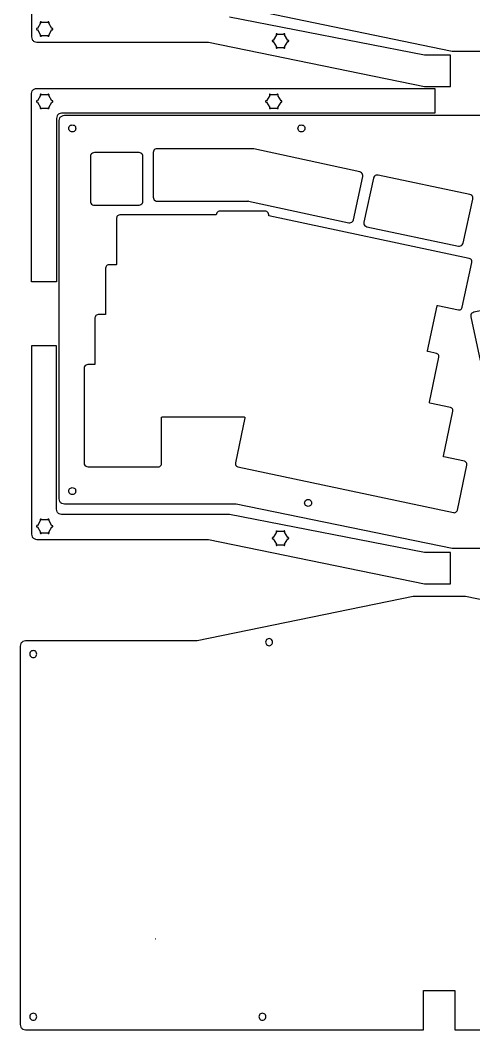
# Model space of a CAD drawing. Extents: x 0 to 594, y 2 to 599.
# Drawn here: x 0.3 to 173.6, y 2.3 to 388 of the extents above; entities that cross this region are included whole.
import ezdxf

# ---------------------------------------------------------------- set-up
doc = ezdxf.new("R2010")
doc.units = 0
doc.layers.add('cutting', color=7, linetype='CONTINUOUS')

msp = doc.modelspace()

# ---------------------------------------------------------------- linework, layer by layer
at = {"layer": 'cutting', "color": 5}
for points in [[(4.690559, 453.57078), (4.690559, 381.606148)], [(185.30612, 376.067628), (165.31029, 376.067628), (82.865759, 393.066098)], [(8.123469, 386.892048), (6.926339, 384.818538)], [(10.882629, 387.105008), (8.496399, 387.105008)], [(12.452689, 384.818538), (11.255559, 386.892018)], [(154.75665, 374.591228), (80.310299, 389.106268)], [(6.926309, 384.392528), (8.123469, 382.319038)], [(8.496399, 382.106048), (10.882629, 382.106048)], [(11.255559, 382.319038), (12.452689, 384.392528)], [(98.202059, 382.354288), (97.004929, 380.280768)], [(100.96122, 382.567248), (98.574979, 382.567248)], [(102.53128, 380.280748), (101.33414, 382.354258)], [(6.690149, 379.606588), (72.312119, 379.606588)], [(72.312119, 379.606588), (154.75665, 362.608108)], [(97.004899, 379.854768), (98.202059, 377.781278)], [(101.33414, 377.781278), (102.53128, 379.854768)], [(98.574979, 377.568258), (100.96122, 377.568258)], [(164.75457, 374.591228), (154.75665, 374.591228)], [(164.75457, 362.608108), (164.75457, 374.591228)], [(154.75665, 362.608108), (164.75457, 362.608108)], [(4.690559, 287.983168), (4.690559, 359.946108)], [(6.690149, 361.945678), (158.75582, 361.945678), (158.75582, 352.447658)], [(8.123469, 359.233218), (6.926339, 357.159758)], [(10.882629, 359.446178), (8.496399, 359.446178)], [(12.452689, 357.159728), (11.255559, 359.233188)], [(95.640239, 359.233218), (94.443099, 357.159758)], [(98.399399, 359.446178), (96.013159, 359.446178)], [(99.969459, 357.159728), (98.772319, 359.233188)], [(6.926309, 356.733758), (8.123469, 354.660238)], [(11.255559, 354.660238), (12.452689, 356.733758)], [(94.443079, 356.733758), (95.640239, 354.660238)], [(98.772319, 354.660238), (99.969459, 356.733758)], [(8.496399, 354.447248), (10.882629, 354.447248)], [(158.75582, 352.447658), (16.185169, 352.447658)], [(17.243769, 351.662198), (372.25727, 351.662198)], [(96.013159, 354.447248), (98.399399, 354.447248)], [(14.186079, 350.448078), (14.186079, 287.983168)], [(15.244179, 205.105248), (15.244179, 349.662628)], [(27.181759, 335.912948), (27.181759, 318.811518)], [(45.727879, 337.412658), (28.681469, 337.412658)], [(47.227539, 318.862508), (47.227569, 335.912948)], [(51.138719, 337.397658), (51.138719, 320.346238)], [(89.408199, 338.907268), (52.638429, 338.897168)], [(130.01849, 330.091048), (89.621119, 338.884378)], [(127.65666, 311.766488), (131.17361, 328.312338)], [(172.11122, 321.380968), (137.0813, 328.826798)], [(135.30256, 327.671678), (131.56937, 310.884608)], [(28.681729, 317.311838), (45.727859, 317.362538)], [(52.638689, 318.846548), (87.336009, 318.860348)], [(87.546219, 318.838168), (125.87788, 310.611108)], [(169.54373, 302.865028), (173.26634, 319.602228)], [(75.234189, 313.595128), (38.392179, 313.595128)], [(93.780339, 315.095208), (76.733879, 315.095208)], [(95.280019, 313.238048), (95.280019, 313.595528)], [(171.89744, 296.952518), (95.280019, 313.238048)], [(37.142129, 312.345048), (37.142129, 294.797938)], [(132.72477, 309.105838), (167.76496, 301.709618)], [(32.980499, 293.298808), (32.980499, 275.758178)], [(36.893819, 294.549598), (34.230569, 294.549598)], [(169.21233, 278.307568), (172.86028, 295.469848)], [(14.186079, 287.983168), (4.690559, 287.983168)], [(155.93637, 261.652688), (159.58595, 278.822658)], [(159.87956, 279.013348), (167.7297, 277.344728)], [(181.21579, 278.012348), (173.60832, 276.395318)], [(28.916099, 274.252888), (28.916099, 256.704898)], [(32.725649, 275.503308), (30.166149, 275.503068)], [(172.4532, 274.616608), (175.99736, 257.942698)], [(14.186079, 263.610308), (4.690559, 263.610308), (4.690559, 191.64574)], [(14.186079, 201.145408), (14.186079, 263.610308)], [(159.32006, 260.682828), (156.12521, 261.361908)], [(156.63584, 242.042058), (160.2829, 259.200178)], [(24.742479, 254.957748), (24.752479, 218.864848)], [(28.669029, 256.457798), (26.242169, 256.457798)], [(164.67503, 240.073028), (156.83192, 241.740138)], [(54.321049, 218.615238), (54.321049, 236.159998)], [(54.572639, 236.411598), (85.955719, 236.411598)], [(86.201809, 236.107318), (82.532749, 218.845748)], [(161.98981, 221.427608), (165.63788, 238.590388)], [(170.03005, 219.463308), (162.18215, 221.131428)], [(26.251899, 217.365168), (53.070999, 217.365168)], [(83.495589, 217.363098), (165.86229, 199.855518)], [(167.34494, 200.818388), (170.9929, 217.980638)], [(82.865759, 203.105628), (17.243769, 203.105628)], [(165.31029, 186.10719), (82.865759, 203.105628)], [(267.75063, 203.105628), (185.30612, 186.10719), (165.31029, 186.10719)], [(8.123469, 196.93161), (6.926339, 194.85812)], [(10.882629, 197.144568), (8.496399, 197.144568)], [(12.452689, 194.85809), (11.255559, 196.93158)], [(80.310299, 199.145848), (16.185669, 199.145848)], [(154.75665, 184.63081), (80.310299, 199.145848)], [(6.926309, 194.43212), (8.123469, 192.35863)], [(11.255559, 192.35863), (12.452689, 194.43212)], [(6.690149, 189.64615), (72.312119, 189.64615)], [(8.496399, 192.14561), (10.882629, 192.14561)], [(72.312119, 189.64615), (154.75665, 172.6477)], [(97.004899, 189.89435), (98.202059, 187.82084)], [(98.202059, 192.39382), (97.004929, 190.32036)], [(100.96122, 192.60681), (98.574979, 192.60681)], [(102.53128, 190.32033), (101.33414, 192.39382)], [(101.33414, 187.82084), (102.53128, 189.89435)], [(98.574979, 187.60785), (100.96122, 187.60785)], [(164.75457, 184.63081), (154.75665, 184.63081)], [(164.75457, 172.6477), (164.75457, 184.63081)], [(154.75665, 172.6477), (164.75457, 172.6477)], [(150.41351, 167.84233), (67.96899, 150.84385)], [(170.40935, 167.84233), (150.41351, 167.84233)], [(252.85392, 150.84385), (170.40935, 167.84233)], [(67.96899, 150.84385), (2.347, 150.84385)], [(0.34742, 148.84426), (0.34742, 4.2869)], [(154.41268, 2.28731), (154.41268, 17.28376), (166.41018, 17.28376)], [(166.41018, 17.28376), (166.41018, 2.28731)], [(2.347, 2.28731), (154.41268, 2.28731)], [(166.41018, 2.28731), (357.36052, 2.28731)]]:
    msp.add_lwpolyline(points, dxfattribs=at)
for points in [[(75.234189, 313.595528)], [(51.97367, 37.05664)]]:
    msp.add_lwpolyline(points, close=True, dxfattribs=at)
for points, knots in [([(8.496399, 387.105008), (8.488127, 387.150981), (8.470198, 387.250619), (8.316868, 387.329961), (8.144592, 387.409149), (8.066529, 387.304008), (8.016845, 387.227174), (7.988492, 387.11869), (8.00749, 387.017599), (8.053355, 386.941656), (8.100077, 386.908598), (8.123469, 386.892048)], [0, 0, 0, 0, 0.132113, 0.286334, 0.51222, 0.557016, 0.661635, 0.791077, 0.879275, 0.964297, 1.049542, 1.049542, 1.049542, 1.049542]), ([(11.255559, 386.892018), (11.278951, 386.908577), (11.32567, 386.941649), (11.37148, 387.017622), (11.390741, 387.11902), (11.358966, 387.235978), (11.263528, 387.331434), (11.132346, 387.366891), (11.002548, 387.331458), (10.90304, 387.235885), (10.8895, 387.149068), (10.882629, 387.105008)], [0, 0, 0, 0, 0.085256, 0.170277, 0.258468, 0.389152, 0.515969, 0.646652, 0.777336, 0.904152, 1.034836, 1.034836, 1.034836, 1.034836]), ([(6.926339, 384.818538), (6.913812, 384.825291), (6.888687, 384.838834), (6.84719, 384.852183), (6.774633, 384.859978), (6.672339, 384.831777), (6.576943, 384.736442), (6.541463, 384.605515), (6.576946, 384.474582), (6.672333, 384.37924), (6.774623, 384.350995), (6.847176, 384.358839), (6.888648, 384.372211), (6.913784, 384.385725), (6.926309, 384.392458)], [0, 0, 0, 0, 0.042639, 0.085522, 0.12977, 0.26045, 0.387252, 0.517941, 0.648639, 0.775455, 0.906137, 0.950356, 0.99326, 1.035867, 1.035867, 1.035867, 1.035867]), ([(8.123469, 382.319038), (8.100075, 382.30248), (8.053351, 382.269408), (8.007524, 382.19344), (7.988255, 382.092038), (8.020033, 381.975077), (8.115474, 381.879621), (8.246662, 381.844165), (8.376464, 381.879599), (8.475983, 381.975169), (8.489526, 382.061988), (8.496399, 382.106048)], [0, 0, 0, 0, 0.085261, 0.170288, 0.258484, 0.389168, 0.515987, 0.646677, 0.777366, 0.904189, 1.034874, 1.034874, 1.034874, 1.034874]), ([(10.882629, 382.106048), (10.8895, 382.061988), (10.90304, 381.975171), (11.002548, 381.879598), (11.132346, 381.844165), (11.263527, 381.879622), (11.358968, 381.975077), (11.390734, 382.09204), (11.371496, 382.193439), (11.325708, 382.269441), (11.278965, 382.302489), (11.255559, 382.319038)], [0, 0, 0, 0, 0.130684, 0.2575, 0.388184, 0.518868, 0.645684, 0.776368, 0.864569, 0.949588, 1.034855, 1.034855, 1.034855, 1.034855]), ([(12.452689, 384.392528), (12.465215, 384.385776), (12.490338, 384.372233), (12.531825, 384.358884), (12.604375, 384.351085), (12.706669, 384.379319), (12.802065, 384.47459), (12.837533, 384.605827), (12.802105, 384.735619), (12.706515, 384.835114), (12.619701, 384.848642), (12.575639, 384.855508)], [0, 0, 0, 0, 0.042638, 0.085513, 0.129741, 0.26043, 0.387247, 0.517946, 0.648635, 0.775439, 0.906125, 0.906125, 0.906125, 0.906125]), ([(12.575639, 384.855468), (12.560881, 384.854489), (12.531805, 384.852561), (12.490354, 384.838723), (12.465215, 384.825271), (12.452689, 384.818568)], [0, 0, 0, 0, 0.044219, 0.087122, 0.12973, 0.12973, 0.12973, 0.12973]), ([(98.574979, 382.567248), (98.566709, 382.61322), (98.548785, 382.712857), (98.395464, 382.792204), (98.223191, 382.871388), (98.145129, 382.766248), (98.095445, 382.689414), (98.067092, 382.580929), (98.08609, 382.479838), (98.13195, 382.403894), (98.17867, 382.370837), (98.202059, 382.354288)], [0, 0, 0, 0, 0.132111, 0.286324, 0.512205, 0.557001, 0.66162, 0.791063, 0.879263, 0.964285, 1.049522, 1.049522, 1.049522, 1.049522]), ([(101.33414, 382.354258), (101.357533, 382.370817), (101.404256, 382.40389), (101.450076, 382.47986), (101.469344, 382.58126), (101.437566, 382.698218), (101.342129, 382.793674), (101.210942, 382.82913), (101.081138, 382.793703), (100.981626, 382.698124), (100.96809, 382.611308), (100.96122, 382.567248)], [0, 0, 0, 0, 0.08526, 0.170286, 0.258478, 0.389162, 0.515979, 0.646662, 0.777361, 0.904177, 1.034859, 1.034859, 1.034859, 1.034859]), ([(4.690559, 381.606148), (4.745557, 381.255799), (4.853923, 380.565481), (5.649468, 379.770198), (6.339777, 379.661671), (6.690149, 379.606588)], [0, 0, 0, 0, 1.04539, 2.059806, 3.105364, 3.105364, 3.105364, 3.105364]), ([(97.004929, 380.280768), (96.992402, 380.287521), (96.967276, 380.301065), (96.925775, 380.314413), (96.853216, 380.322209), (96.750918, 380.293991), (96.655545, 380.198637), (96.620065, 380.067719), (96.655542, 379.936799), (96.750922, 379.841462), (96.853219, 379.813232), (96.925781, 379.821061), (96.967255, 379.834443), (96.992379, 379.847955), (97.004899, 379.854688)], [0, 0, 0, 0, 0.042639, 0.085524, 0.12978, 0.260458, 0.387268, 0.51795, 0.648632, 0.775434, 0.90611, 0.950373, 0.993258, 1.035852, 1.035852, 1.035852, 1.035852]), ([(102.53128, 379.854768), (102.543807, 379.848016), (102.56893, 379.834473), (102.61042, 379.821124), (102.682973, 379.813325), (102.785267, 379.841555), (102.880663, 379.936813), (102.916136, 380.068042), (102.880699, 380.197827), (102.785122, 380.297339), (102.698303, 380.310877), (102.65424, 380.317748)], [0, 0, 0, 0, 0.042638, 0.085516, 0.12975, 0.260439, 0.387249, 0.517932, 0.648616, 0.775434, 0.906125, 0.906125, 0.906125, 0.906125]), ([(102.65424, 380.317708), (102.639467, 380.316731), (102.610378, 380.314808), (102.568916, 380.300937), (102.543799, 380.287437), (102.53128, 380.280708)], [0, 0, 0, 0, 0.044264, 0.087156, 0.129782, 0.129782, 0.129782, 0.129782]), ([(98.202059, 377.781278), (98.178665, 377.764717), (98.131941, 377.73164), (98.086124, 377.655657), (98.066856, 377.554253), (98.098631, 377.437294), (98.194079, 377.341852), (98.32526, 377.30641), (98.455055, 377.341829), (98.554569, 377.437389), (98.568108, 377.5242), (98.574979, 377.568258)], [0, 0, 0, 0, 0.085264, 0.1703, 0.258504, 0.38918, 0.515989, 0.646677, 0.777359, 0.904165, 1.034841, 1.034841, 1.034841, 1.034841]), ([(100.96122, 377.568258), (100.968089, 377.5242), (100.981625, 377.437389), (101.081142, 377.341824), (101.210942, 377.306411), (101.342124, 377.341853), (101.437568, 377.437295), (101.469344, 377.554254), (101.450073, 377.655659), (101.404256, 377.731642), (101.357532, 377.764719), (101.33414, 377.781278)], [0, 0, 0, 0, 0.130675, 0.25748, 0.388177, 0.518859, 0.645665, 0.776341, 0.864548, 0.949587, 1.034845, 1.034845, 1.034845, 1.034845]), ([(4.690559, 359.946108), (4.745558, 360.296483), (4.853926, 360.986843), (5.649401, 361.782313), (6.339768, 361.890679), (6.690149, 361.945678)], [0, 0, 0, 0, 1.045489, 2.059979, 3.105486, 3.105486, 3.105486, 3.105486]), ([(8.496399, 359.446178), (8.488129, 359.492164), (8.470209, 359.591818), (8.316868, 359.67117), (8.144599, 359.750344), (8.066525, 359.645214), (8.016841, 359.568369), (7.988488, 359.459887), (8.007502, 359.358801), (8.053359, 359.282863), (8.100078, 359.249781), (8.123469, 359.233218)], [0, 0, 0, 0, 0.132145, 0.286367, 0.512252, 0.557044, 0.661664, 0.79114, 0.879288, 0.964323, 1.04959, 1.04959, 1.04959, 1.04959]), ([(11.255559, 359.233188), (11.278951, 359.249751), (11.325671, 359.282831), (11.371474, 359.358806), (11.390742, 359.460207), (11.358974, 359.577175), (11.263529, 359.672641), (11.132346, 359.708087), (11.002547, 359.672665), (10.903031, 359.57708), (10.889498, 359.49025), (10.882629, 359.446178)], [0, 0, 0, 0, 0.085263, 0.170294, 0.258463, 0.38918, 0.515997, 0.646679, 0.777362, 0.904179, 1.034896, 1.034896, 1.034896, 1.034896]), ([(96.013159, 359.446178), (96.004891, 359.492163), (95.986975, 359.591815), (95.833643, 359.671173), (95.661378, 359.750343), (95.583305, 359.645214), (95.533621, 359.568369), (95.505268, 359.459887), (95.524282, 359.358802), (95.570135, 359.282865), (95.61685, 359.249782), (95.640239, 359.233218)], [0, 0, 0, 0, 0.132144, 0.286358, 0.512238, 0.55703, 0.66165, 0.791126, 0.879273, 0.964307, 1.049569, 1.049569, 1.049569, 1.049569]), ([(98.772319, 359.233188), (98.795712, 359.249751), (98.842436, 359.282832), (98.888249, 359.358803), (98.907524, 359.460207), (98.875753, 359.577174), (98.780309, 359.672642), (98.649121, 359.708086), (98.519316, 359.67267), (98.419797, 359.57708), (98.406267, 359.49025), (98.399399, 359.446178)], [0, 0, 0, 0, 0.085267, 0.170303, 0.258473, 0.38919, 0.516007, 0.646689, 0.777387, 0.904203, 1.034919, 1.034919, 1.034919, 1.034919]), ([(6.926339, 357.159758), (6.913812, 357.166511), (6.888687, 357.180054), (6.84719, 357.193403), (6.774632, 357.201199), (6.672332, 357.172979), (6.576949, 357.077625), (6.541462, 356.946701), (6.576945, 356.815774), (6.672338, 356.720451), (6.774624, 356.692216), (6.847176, 356.700059), (6.888648, 356.713431), (6.913784, 356.726945), (6.926309, 356.733678)], [0, 0, 0, 0, 0.042639, 0.085522, 0.12977, 0.260454, 0.387272, 0.517963, 0.648647, 0.775451, 0.906131, 0.95035, 0.993253, 1.035861, 1.035861, 1.035861, 1.035861]), ([(12.452689, 356.733758), (12.465215, 356.727006), (12.490338, 356.713463), (12.531825, 356.700114), (12.604374, 356.692315), (12.706664, 356.72054), (12.802065, 356.815793), (12.837534, 356.947024), (12.802099, 357.076812), (12.706522, 357.176329), (12.619702, 357.189867), (12.575639, 357.196738)], [0, 0, 0, 0, 0.042638, 0.085513, 0.129741, 0.260428, 0.387233, 0.517918, 0.648608, 0.775429, 0.906119, 0.906119, 0.906119, 0.906119]), ([(12.575639, 357.196698), (12.560881, 357.195719), (12.531802, 357.19379), (12.490342, 357.179928), (12.465213, 357.166427), (12.452689, 357.159698)], [0, 0, 0, 0, 0.044219, 0.08713, 0.12977, 0.12977, 0.12977, 0.12977]), ([(94.443099, 357.159758), (94.430588, 357.166512), (94.405476, 357.180069), (94.363971, 357.1934), (94.291402, 357.201201), (94.189097, 357.172981), (94.093724, 357.077622), (94.058245, 356.946701), (94.093719, 356.815778), (94.189104, 356.720446), (94.291399, 356.692222), (94.363961, 356.700051), (94.405435, 356.713433), (94.430559, 356.726945), (94.443079, 356.733678)], [0, 0, 0, 0, 0.042599, 0.085503, 0.129773, 0.260452, 0.387264, 0.517953, 0.648636, 0.775433, 0.906108, 0.950371, 0.993256, 1.03585, 1.03585, 1.03585, 1.03585]), ([(99.969459, 356.733758), (99.981986, 356.727006), (100.007109, 356.713463), (100.0486, 356.700114), (100.121153, 356.692316), (100.223445, 356.720539), (100.318846, 356.815793), (100.354315, 356.947024), (100.31888, 357.076812), (100.223303, 357.176329), (100.136483, 357.189867), (100.09242, 357.196738)], [0, 0, 0, 0, 0.042638, 0.085516, 0.129751, 0.260438, 0.387244, 0.517928, 0.648619, 0.775439, 0.90613, 0.90613, 0.90613, 0.90613]), ([(100.09242, 357.196698), (100.077647, 357.195721), (100.048558, 357.193798), (100.007096, 357.179927), (99.981978, 357.166427), (99.969459, 357.159698)], [0, 0, 0, 0, 0.044264, 0.087157, 0.129783, 0.129783, 0.129783, 0.129783]), ([(8.123469, 354.660238), (8.100075, 354.643677), (8.053351, 354.610601), (8.007528, 354.534632), (7.988253, 354.433234), (8.020034, 354.316277), (8.115474, 354.220821), (8.246662, 354.185365), (8.376464, 354.220799), (8.475983, 354.316368), (8.489526, 354.403188), (8.496399, 354.447248)], [0, 0, 0, 0, 0.085265, 0.170298, 0.258481, 0.389165, 0.515983, 0.646674, 0.777362, 0.904186, 1.034871, 1.034871, 1.034871, 1.034871]), ([(10.882629, 354.447248), (10.8895, 354.403188), (10.90304, 354.316371), (11.002548, 354.220798), (11.132346, 354.185365), (11.263527, 354.220822), (11.358968, 354.316277), (11.390734, 354.43324), (11.371496, 354.534639), (11.325708, 354.610641), (11.278965, 354.643689), (11.255559, 354.660238)], [0, 0, 0, 0, 0.130684, 0.2575, 0.388184, 0.518868, 0.645684, 0.776368, 0.864569, 0.949588, 1.034855, 1.034855, 1.034855, 1.034855]), ([(16.185169, 352.447658), (15.834823, 352.392666), (15.14454, 352.284317), (14.349315, 351.488748), (14.241037, 350.798447), (14.186079, 350.448078)], [0, 0, 0, 0, 1.045377, 2.059699, 3.105165, 3.105165, 3.105165, 3.105165]), ([(15.244179, 349.662628), (15.299177, 350.013008), (15.407541, 350.703372), (16.203023, 351.49884), (16.893388, 351.607201), (17.243769, 351.662198)], [0, 0, 0, 0, 1.045501, 2.059987, 3.105492, 3.105492, 3.105492, 3.105492]), ([(95.640239, 354.660238), (95.616846, 354.643677), (95.570123, 354.610602), (95.524306, 354.534631), (95.505035, 354.433234), (95.536814, 354.316277), (95.632254, 354.220821), (95.76344, 354.185366), (95.89324, 354.220798), (95.992748, 354.316372), (96.006288, 354.403188), (96.013159, 354.447248)], [0, 0, 0, 0, 0.085263, 0.170293, 0.258476, 0.38916, 0.515978, 0.646669, 0.777352, 0.904169, 1.034853, 1.034853, 1.034853, 1.034853]), ([(98.399399, 354.447248), (98.406269, 354.403188), (98.419805, 354.316372), (98.519317, 354.220793), (98.649121, 354.185366), (98.780308, 354.220822), (98.875745, 354.316278), (98.907523, 354.433241), (98.888253, 354.534646), (98.842438, 354.610624), (98.795711, 354.643686), (98.772319, 354.660238)], [0, 0, 0, 0, 0.130683, 0.257498, 0.388197, 0.518881, 0.645697, 0.776381, 0.864586, 0.949619, 1.034863, 1.034863, 1.034863, 1.034863]), ([(18.893419, 346.663258), (18.930933, 346.899261), (19.004959, 347.364968), (19.54142, 347.901421), (20.007132, 347.975445), (20.243139, 348.012958)], [0, 0, 0, 0, 0.704554, 1.390304, 2.094871, 2.094871, 2.094871, 2.094871]), ([(20.243139, 348.012958), (20.479151, 347.975446), (20.944867, 347.901426), (21.481327, 347.364966), (21.555348, 346.899261), (21.592859, 346.663258)], [0, 0, 0, 0, 0.704581, 1.390325, 2.094878, 2.094878, 2.094878, 2.094878]), ([(106.4102, 346.663258), (106.447713, 346.899261), (106.521737, 347.364967), (107.058198, 347.901423), (107.523911, 347.975445), (107.75992, 348.012958)], [0, 0, 0, 0, 0.704554, 1.390302, 2.094874, 2.094874, 2.094874, 2.094874]), ([(107.75992, 348.012958), (107.995929, 347.975445), (108.461642, 347.901423), (108.998103, 347.364967), (109.072127, 346.899261), (109.10964, 346.663258)], [0, 0, 0, 0, 0.704572, 1.39032, 2.094874, 2.094874, 2.094874, 2.094874]), ([(20.243139, 345.313518), (20.007131, 345.351031), (19.541417, 345.425056), (19.004954, 345.961527), (18.930931, 346.427246), (18.893419, 346.663258)], [0, 0, 0, 0, 0.704568, 1.390325, 2.094906, 2.094906, 2.094906, 2.094906]), ([(21.592859, 346.663258), (21.555349, 346.427246), (21.481331, 345.961528), (20.944871, 345.425051), (20.479152, 345.35103), (20.243139, 345.313518)], [0, 0, 0, 0, 0.70458, 1.390332, 2.094913, 2.094913, 2.094913, 2.094913]), ([(107.75992, 345.313518), (107.52391, 345.351031), (107.058195, 345.425054), (106.521733, 345.961527), (106.447712, 346.427246), (106.4102, 346.663258)], [0, 0, 0, 0, 0.704572, 1.390328, 2.094909, 2.094909, 2.094909, 2.094909]), ([(109.10964, 346.663258), (109.072128, 346.427246), (108.998107, 345.961527), (108.461645, 345.425054), (107.99593, 345.351031), (107.75992, 345.313518)], [0, 0, 0, 0, 0.704581, 1.390336, 2.094909, 2.094909, 2.094909, 2.094909]), ([(28.681469, 337.412658), (28.418679, 337.37141), (27.900896, 337.290137), (27.30428, 336.693521), (27.223007, 336.175738), (27.181759, 335.912948)], [0, 0, 0, 0, 0.784142, 1.545018, 2.32916, 2.32916, 2.32916, 2.32916]), ([(47.227569, 335.912948), (47.186321, 336.175738), (47.105049, 336.693519), (46.508441, 337.290135), (45.990664, 337.371409), (45.727879, 337.412658)], [0, 0, 0, 0, 0.784142, 1.545014, 2.329142, 2.329142, 2.329142, 2.329142]), ([(52.638429, 338.897348), (52.375639, 338.856099), (51.857857, 338.774825), (51.261244, 338.178217), (51.179968, 337.660442), (51.138719, 337.397658)], [0, 0, 0, 0, 0.784142, 1.545016, 2.32914, 2.32914, 2.32914, 2.32914]), ([(89.621119, 338.884378), (89.597716, 338.888963), (89.550926, 338.898129), (89.47971, 338.905822), (89.432041, 338.906859), (89.408199, 338.907378)], [0, 0, 0, 0, 0.071523, 0.143001, 0.214524, 0.214524, 0.214524, 0.214524]), ([(131.17361, 328.312338), (131.187899, 328.577955), (131.216053, 329.101313), (130.756522, 329.808923), (130.266957, 329.996067), (130.01849, 330.091048)], [0, 0, 0, 0, 0.784124, 1.544994, 2.329121, 2.329121, 2.329121, 2.329121]), ([(137.0813, 328.826798), (136.815679, 328.841089), (136.292317, 328.869247), (135.584695, 328.409718), (135.397544, 327.920149), (135.30256, 327.671678)], [0, 0, 0, 0, 0.784136, 1.545009, 2.329149, 2.329149, 2.329149, 2.329149]), ([(51.138719, 320.346238), (51.179978, 320.083418), (51.261272, 319.565579), (51.858022, 318.968955), (52.375868, 318.887758), (52.638689, 318.846548)], [0, 0, 0, 0, 0.78423, 1.545183, 2.329394, 2.329394, 2.329394, 2.329394]), ([(173.26634, 319.602228), (173.28063, 319.867852), (173.308785, 320.391219), (172.849255, 321.098841), (172.359688, 321.285987), (172.11122, 321.380968)], [0, 0, 0, 0, 0.784145, 1.545022, 2.329149, 2.329149, 2.329149, 2.329149]), ([(27.181759, 318.811518), (27.223018, 318.548708), (27.304314, 318.03088), (27.901049, 317.434246), (28.418903, 317.353048), (28.681729, 317.311838)], [0, 0, 0, 0, 0.784202, 1.545158, 2.329384, 2.329384, 2.329384, 2.329384]), ([(45.727859, 317.362558), (45.990677, 317.403815), (46.508511, 317.485105), (47.105141, 318.081842), (47.186332, 318.599687), (47.227539, 318.862508)], [0, 0, 0, 0, 0.784223, 1.545167, 2.329377, 2.329377, 2.329377, 2.329377]), ([(87.546219, 318.838168), (87.523106, 318.842612), (87.476893, 318.851497), (87.40659, 318.858922), (87.359541, 318.859886), (87.336009, 318.860368)], [0, 0, 0, 0, 0.070592, 0.141139, 0.211731, 0.211731, 0.211731, 0.211731]), ([(38.392179, 313.595128), (38.173138, 313.560745), (37.741551, 313.492997), (37.244256, 312.99569), (37.176511, 312.564096), (37.142129, 312.345048)], [0, 0, 0, 0, 0.653599, 1.28782, 1.941439, 1.941439, 1.941439, 1.941439]), ([(76.733879, 315.095208), (76.471094, 315.053959), (75.95332, 314.972686), (75.356713, 314.376083), (75.275438, 313.858311), (75.234189, 313.595528)], [0, 0, 0, 0, 0.784128, 1.544995, 2.329116, 2.329116, 2.329116, 2.329116]), ([(95.280019, 313.595528), (95.23877, 313.858311), (95.157495, 314.376082), (94.560893, 314.972684), (94.043122, 315.053959), (93.780339, 315.095208)], [0, 0, 0, 0, 0.784121, 1.544986, 2.329107, 2.329107, 2.329107, 2.329107]), ([(125.87788, 310.611108), (126.143533, 310.596818), (126.666956, 310.568662), (127.37462, 311.028323), (127.561708, 311.517976), (127.65666, 311.766488)], [0, 0, 0, 0, 0.784223, 1.545179, 2.329397, 2.329397, 2.329397, 2.329397]), ([(131.56937, 310.884608), (131.555088, 310.618961), (131.526946, 310.095544), (131.986604, 309.387887), (132.476257, 309.200793), (132.72477, 309.105838)], [0, 0, 0, 0, 0.784206, 1.545162, 2.329386, 2.329386, 2.329386, 2.329386]), ([(167.76496, 301.709618), (168.03061, 301.695344), (168.554031, 301.667217), (169.261686, 302.126871), (169.448777, 302.61652), (169.54373, 302.865028)], [0, 0, 0, 0, 0.784218, 1.545174, 2.329382, 2.329382, 2.329382, 2.329382]), ([(34.230569, 294.549098), (34.011517, 294.514674), (33.579908, 294.446846), (33.082629, 293.949477), (33.014882, 293.517861), (32.980499, 293.298808)], [0, 0, 0, 0, 0.653655, 1.287928, 1.941566, 1.941566, 1.941566, 1.941566]), ([(37.142129, 294.797938), (37.135302, 294.754424), (37.12185, 294.66869), (37.023065, 294.5699), (36.937333, 294.556434), (36.893819, 294.549598)], [0, 0, 0, 0, 0.12984, 0.255819, 0.385664, 0.385664, 0.385664, 0.385664]), ([(172.86028, 295.469848), (172.872192, 295.691257), (172.895663, 296.127505), (172.512619, 296.717334), (172.104547, 296.873341), (171.89744, 296.952518)], [0, 0, 0, 0, 0.653615, 1.287839, 1.94145, 1.94145, 1.94145, 1.94145]), ([(159.58595, 278.822658), (159.601624, 278.863676), (159.632506, 278.944496), (159.749321, 279.020344), (159.835714, 279.015703), (159.87956, 279.013348)], [0, 0, 0, 0, 0.129438, 0.255038, 0.384478, 0.384478, 0.384478, 0.384478]), ([(167.7297, 277.344728), (167.951103, 277.332827), (168.387343, 277.309377), (168.977155, 277.692407), (169.133156, 278.100468), (169.21233, 278.307568)], [0, 0, 0, 0, 0.653601, 1.287815, 1.9414, 1.9414, 1.9414, 1.9414]), ([(30.166149, 275.503068), (29.947104, 275.468667), (29.515506, 275.400885), (29.018227, 274.903541), (28.950481, 274.471938), (28.916099, 274.252888)], [0, 0, 0, 0, 0.653621, 1.287866, 1.941494, 1.941494, 1.941494, 1.941494]), ([(32.980499, 275.758178), (32.97349, 275.713519), (32.959681, 275.625526), (32.858299, 275.52413), (32.770307, 275.510318), (32.725649, 275.503308)], [0, 0, 0, 0, 0.133259, 0.262562, 0.395817, 0.395817, 0.395817, 0.395817]), ([(173.60832, 276.395318), (173.359855, 276.300339), (172.870294, 276.113198), (172.410762, 275.40559), (172.438913, 274.88223), (172.4532, 274.616608)], [0, 0, 0, 0, 0.784118, 1.544983, 2.32912, 2.32912, 2.32912, 2.32912]), ([(156.12521, 261.361908), (156.084588, 261.377426), (156.004545, 261.408002), (155.929426, 261.523697), (155.934032, 261.609261), (155.93637, 261.652688)], [0, 0, 0, 0, 0.128182, 0.252576, 0.380777, 0.380777, 0.380777, 0.380777]), ([(160.2829, 259.200178), (160.29481, 259.421582), (160.318276, 259.857823), (159.935236, 260.447644), (159.527167, 260.60365), (159.32006, 260.682828)], [0, 0, 0, 0, 0.653601, 1.287819, 1.941428, 1.941428, 1.941428, 1.941428]), ([(26.242169, 256.457428), (25.979381, 256.41618), (25.461604, 256.334909), (24.864998, 255.738302), (24.783726, 255.220531), (24.742479, 254.957748)], [0, 0, 0, 0, 0.784137, 1.545, 2.32912, 2.32912, 2.32912, 2.32912]), ([(28.916099, 256.704898), (28.909304, 256.661605), (28.895916, 256.576302), (28.79763, 256.478006), (28.712325, 256.464601), (28.669029, 256.457798)], [0, 0, 0, 0, 0.129182, 0.254536, 0.383732, 0.383732, 0.383732, 0.383732]), ([(156.83192, 241.740138), (156.789742, 241.756256), (156.706634, 241.788015), (156.628638, 241.908136), (156.633415, 241.996973), (156.63584, 242.042058)], [0, 0, 0, 0, 0.133101, 0.262261, 0.395358, 0.395358, 0.395358, 0.395358]), ([(165.63788, 238.590388), (165.649789, 238.811791), (165.673255, 239.248033), (165.290216, 239.837861), (164.88214, 239.993856), (164.67503, 240.073028)], [0, 0, 0, 0, 0.653601, 1.287824, 1.941433, 1.941433, 1.941433, 1.941433]), ([(54.321049, 236.159998), (54.327968, 236.204085), (54.3416, 236.290951), (54.441687, 236.391045), (54.528552, 236.404678), (54.572639, 236.411598)], [0, 0, 0, 0, 0.131553, 0.259197, 0.390748, 0.390748, 0.390748, 0.390748]), ([(85.955719, 236.411198), (86.005763, 236.402286), (86.104025, 236.384788), (86.206812, 236.25786), (86.203497, 236.158114), (86.201809, 236.107318)], [0, 0, 0, 0, 0.14896, 0.292484, 0.441424, 0.441424, 0.441424, 0.441424]), ([(162.18215, 221.131428), (162.140778, 221.147247), (162.059264, 221.178415), (161.982737, 221.296232), (161.987429, 221.383378), (161.98981, 221.427608)], [0, 0, 0, 0, 0.130571, 0.257258, 0.387827, 0.387827, 0.387827, 0.387827]), ([(24.752219, 218.864848), (24.793468, 218.602065), (24.874743, 218.084294), (25.471345, 217.487692), (25.989116, 217.406417), (26.251899, 217.365168)], [0, 0, 0, 0, 0.784121, 1.544986, 2.329107, 2.329107, 2.329107, 2.329107]), ([(53.070999, 217.365168), (53.290038, 217.399554), (53.721625, 217.467307), (54.218914, 217.96461), (54.286664, 218.396198), (54.321049, 218.615238)], [0, 0, 0, 0, 0.653596, 1.287822, 1.941422, 1.941422, 1.941422, 1.941422]), ([(82.532749, 218.845748), (82.520839, 218.624345), (82.497373, 218.188105), (82.880415, 217.598286), (83.288482, 217.442277), (83.495589, 217.363098)], [0, 0, 0, 0, 0.653599, 1.287815, 1.941426, 1.941426, 1.941426, 1.941426]), ([(170.9929, 217.980638), (171.004807, 218.202043), (171.028267, 218.638289), (170.645229, 219.228118), (170.237157, 219.384129), (170.03005, 219.463308)], [0, 0, 0, 0, 0.653607, 1.287834, 1.941446, 1.941446, 1.941446, 1.941446]), ([(18.893419, 208.104618), (18.930932, 208.340626), (19.004956, 208.806339), (19.541419, 209.342801), (20.007131, 209.416825), (20.243139, 209.454338)], [0, 0, 0, 0, 0.704568, 1.390321, 2.094889, 2.094889, 2.094889, 2.094889]), ([(20.243139, 209.454338), (20.479152, 209.416826), (20.944869, 209.342806), (21.481329, 208.806337), (21.555348, 208.340625), (21.592859, 208.104618)], [0, 0, 0, 0, 0.704581, 1.390329, 2.094895, 2.094895, 2.094895, 2.094895]), ([(17.243769, 203.105628), (16.893387, 203.160629), (16.203015, 203.268999), (15.407543, 204.064492), (15.299178, 204.754865), (15.244179, 205.105248)], [0, 0, 0, 0, 1.045508, 2.060011, 3.105525, 3.105525, 3.105525, 3.105525]), ([(20.243139, 206.754868), (20.007131, 206.792381), (19.541416, 206.866406), (19.004953, 207.402881), (18.930931, 207.868603), (18.893419, 208.104618)], [0, 0, 0, 0, 0.704568, 1.390327, 2.094915, 2.094915, 2.094915, 2.094915]), ([(21.592859, 208.104618), (21.555349, 207.868604), (21.481333, 207.402883), (20.944872, 206.866401), (20.479152, 206.79238), (20.243139, 206.754868)], [0, 0, 0, 0, 0.704586, 1.39034, 2.094922, 2.094922, 2.094922, 2.094922]), ([(108.97202, 203.566828), (109.009532, 203.802836), (109.083555, 204.268548), (109.620016, 204.805012), (110.085731, 204.879035), (110.32174, 204.916548)], [0, 0, 0, 0, 0.704567, 1.390319, 2.094891, 2.094891, 2.094891, 2.094891]), ([(110.32174, 204.916548), (110.557749, 204.879035), (111.023464, 204.805012), (111.559925, 204.268548), (111.633948, 203.802836), (111.67146, 203.566828)], [0, 0, 0, 0, 0.704572, 1.390324, 2.094891, 2.094891, 2.094891, 2.094891]), ([(16.185669, 199.145848), (15.83529, 199.200847), (15.144925, 199.309215), (14.34945, 200.104678), (14.241079, 200.795036), (14.186079, 201.145408)], [0, 0, 0, 0, 1.045502, 2.059992, 3.105475, 3.105475, 3.105475, 3.105475]), ([(110.32174, 202.217108), (110.085731, 202.25462), (109.620019, 202.328643), (109.083559, 202.865094), (109.009533, 203.330798), (108.97202, 203.566798)], [0, 0, 0, 0, 0.704572, 1.390318, 2.094865, 2.094865, 2.094865, 2.094865]), ([(111.67146, 203.566798), (111.633947, 203.330798), (111.559921, 202.865094), (111.023461, 202.328643), (110.557749, 202.25462), (110.32174, 202.217108)], [0, 0, 0, 0, 0.704547, 1.390293, 2.094865, 2.094865, 2.094865, 2.094865]), ([(165.86229, 199.855518), (166.083695, 199.843609), (166.519941, 199.820145), (167.109769, 200.203195), (167.265767, 200.611275), (167.34494, 200.818388)], [0, 0, 0, 0, 0.653606, 1.287833, 1.941453, 1.941453, 1.941453, 1.941453]), ([(8.496399, 197.144568), (8.488128, 197.190548), (8.470203, 197.290197), (8.316872, 197.369552), (8.144591, 197.448739), (8.066527, 197.343595), (8.016843, 197.266751), (7.988492, 197.158259), (8.007489, 197.057163), (8.053359, 196.981226), (8.100078, 196.948164), (8.123469, 196.93161)], [0, 0, 0, 0, 0.132133, 0.286358, 0.512245, 0.557042, 0.661667, 0.79113, 0.879323, 0.964341, 1.049591, 1.049591, 1.049591, 1.049591]), ([(11.255559, 196.93158), (11.278951, 196.94814), (11.32567, 196.981215), (11.371477, 197.057188), (11.390741, 197.15859), (11.358969, 197.275555), (11.263531, 197.371023), (11.132346, 197.406481), (11.002546, 197.371047), (10.903036, 197.275461), (10.889499, 197.188635), (10.882629, 197.144568)], [0, 0, 0, 0, 0.085259, 0.170283, 0.258464, 0.389168, 0.515991, 0.646675, 0.777358, 0.904181, 1.034885, 1.034885, 1.034885, 1.034885]), ([(6.926339, 194.85812), (6.913812, 194.864873), (6.888687, 194.878416), (6.84719, 194.891765), (6.774632, 194.899561), (6.672332, 194.871341), (6.57695, 194.775987), (6.541462, 194.645066), (6.576949, 194.514143), (6.672337, 194.418819), (6.774623, 194.390577), (6.847176, 194.398421), (6.888648, 194.411793), (6.913784, 194.425307), (6.926309, 194.43204)], [0, 0, 0, 0, 0.042639, 0.085522, 0.12977, 0.260454, 0.387272, 0.517963, 0.648639, 0.775445, 0.906127, 0.950345, 0.993249, 1.035857, 1.035857, 1.035857, 1.035857]), ([(12.452689, 194.43212), (12.465215, 194.425368), (12.490338, 194.411825), (12.531825, 194.398476), (12.604375, 194.390677), (12.706666, 194.418908), (12.802062, 194.514165), (12.837535, 194.645394), (12.802098, 194.775179), (12.706521, 194.874691), (12.619702, 194.888229), (12.575639, 194.8951)], [0, 0, 0, 0, 0.042638, 0.085513, 0.129741, 0.260429, 0.387239, 0.517922, 0.648606, 0.775424, 0.906115, 0.906115, 0.906115, 0.906115]), ([(12.575639, 194.89506), (12.560881, 194.894081), (12.531802, 194.892152), (12.490342, 194.87829), (12.465213, 194.864789), (12.452689, 194.85806)], [0, 0, 0, 0, 0.044219, 0.08713, 0.12977, 0.12977, 0.12977, 0.12977]), ([(98.574979, 192.60681), (98.56671, 192.652788), (98.54879, 192.752429), (98.395459, 192.831774), (98.223198, 192.910944), (98.145127, 192.805819), (98.095441, 192.728984), (98.067092, 192.620495), (98.086091, 192.519397), (98.131953, 192.443447), (98.17867, 192.410377), (98.202059, 192.39382)], [0, 0, 0, 0, 0.132124, 0.286333, 0.512213, 0.557004, 0.661617, 0.791073, 0.879274, 0.964303, 1.049553, 1.049553, 1.049553, 1.049553]), ([(101.33414, 192.39382), (101.357533, 192.410381), (101.404256, 192.443456), (101.450073, 192.519427), (101.469344, 192.620828), (101.437571, 192.73779), (101.342127, 192.833245), (101.210942, 192.868688), (101.081139, 192.833273), (100.981621, 192.737695), (100.968089, 192.650875), (100.96122, 192.60681)], [0, 0, 0, 0, 0.085263, 0.170293, 0.258476, 0.389173, 0.515985, 0.646666, 0.777364, 0.904174, 1.03487, 1.03487, 1.03487, 1.03487]), ([(4.690559, 191.64574), (4.745556, 191.295384), (4.85392, 190.605057), (5.649465, 189.80976), (6.339776, 189.701234), (6.690149, 189.64615)], [0, 0, 0, 0, 1.04541, 2.059832, 3.10539, 3.10539, 3.10539, 3.10539]), ([(8.123469, 192.35863), (8.100075, 192.342069), (8.053348, 192.308991), (8.007526, 192.23301), (7.988254, 192.131605), (8.020031, 192.014646), (8.115479, 191.919204), (8.246662, 191.883762), (8.376459, 191.919182), (8.475984, 192.014738), (8.489526, 192.101552), (8.496399, 192.14561)], [0, 0, 0, 0, 0.085266, 0.170305, 0.258509, 0.389185, 0.515994, 0.646682, 0.777369, 0.904182, 1.034859, 1.034859, 1.034859, 1.034859]), ([(10.882629, 192.14561), (10.8895, 192.101552), (10.903039, 192.014741), (11.002553, 191.919181), (11.132346, 191.883762), (11.263523, 191.919205), (11.35897, 192.014647), (11.390734, 192.131605), (11.371495, 192.233004), (11.325705, 192.309011), (11.278964, 192.342074), (11.255559, 192.35863)], [0, 0, 0, 0, 0.130676, 0.257483, 0.388164, 0.518846, 0.645652, 0.776328, 0.864531, 0.949556, 1.034837, 1.034837, 1.034837, 1.034837]), ([(97.004929, 190.32036), (96.992402, 190.327113), (96.967276, 190.340657), (96.925775, 190.354005), (96.853216, 190.3618), (96.750918, 190.333586), (96.655543, 190.238232), (96.620064, 190.107312), (96.655545, 189.976389), (96.750918, 189.881043), (96.853218, 189.852803), (96.925784, 189.860634), (96.967267, 189.874039), (96.992381, 189.887601), (97.004899, 189.89436)], [0, 0, 0, 0, 0.042639, 0.085524, 0.12978, 0.260458, 0.387266, 0.517953, 0.648635, 0.775445, 0.906123, 0.950387, 0.99328, 1.035905, 1.035905, 1.035905, 1.035905]), ([(102.65424, 190.35729), (102.639467, 190.356313), (102.610378, 190.35439), (102.568916, 190.340519), (102.543799, 190.327019), (102.53128, 190.32029)], [0, 0, 0, 0, 0.044264, 0.087156, 0.129782, 0.129782, 0.129782, 0.129782]), ([(102.53128, 189.89435), (102.543807, 189.887591), (102.568932, 189.874035), (102.610413, 189.860626), (102.682974, 189.852789), (102.78527, 189.881052), (102.880661, 189.976312), (102.916136, 190.107545), (102.8807, 190.237332), (102.785122, 190.336843), (102.698302, 190.35038), (102.65424, 190.35725)], [0, 0, 0, 0, 0.04265, 0.085542, 0.129779, 0.26047, 0.387288, 0.517972, 0.64866, 0.775477, 0.906167, 0.906167, 0.906167, 0.906167]), ([(98.202059, 187.82084), (98.178666, 187.804279), (98.131943, 187.771204), (98.086126, 187.695233), (98.066855, 187.593836), (98.098634, 187.476879), (98.194074, 187.381423), (98.32526, 187.345968), (98.45506, 187.3814), (98.554568, 187.476974), (98.568108, 187.56379), (98.574979, 187.60785)], [0, 0, 0, 0, 0.085263, 0.170293, 0.258476, 0.38916, 0.515978, 0.646669, 0.777352, 0.904169, 1.034853, 1.034853, 1.034853, 1.034853]), ([(100.96122, 187.60785), (100.96809, 187.56379), (100.981626, 187.476974), (101.081138, 187.381395), (101.210942, 187.345968), (101.342129, 187.381424), (101.437566, 187.47688), (101.469344, 187.593843), (101.450074, 187.695248), (101.404259, 187.771226), (101.357532, 187.804288), (101.33414, 187.82084)], [0, 0, 0, 0, 0.130683, 0.257498, 0.388197, 0.518881, 0.645697, 0.776381, 0.864586, 0.949619, 1.034863, 1.034863, 1.034863, 1.034863]), ([(2.347, 150.84385), (1.996621, 150.788852), (1.306256, 150.680486), (0.510783, 149.885008), (0.402418, 149.194641), (0.34742, 148.84426)], [0, 0, 0, 0, 1.0455, 2.05999, 3.105497, 3.105497, 3.105497, 3.105497]), ([(96.77469, 150.38268), (96.737176, 150.620125), (96.66315, 151.088679), (96.126689, 151.60403), (95.424968, 151.797423), (94.723246, 151.604033), (94.186787, 151.088677), (94.112763, 150.620125), (94.07525, 150.38268)], [0, 0, 0, 0, 0.704554, 1.390304, 2.094871, 2.799446, 3.485192, 4.189746, 4.189746, 4.189746, 4.189746]), ([(5.34638, 147.19461), (5.110371, 147.157098), (4.644657, 147.083077), (4.108193, 146.546613), (4.034172, 146.080899), (3.99666, 145.84489)], [0, 0, 0, 0, 0.704572, 1.390322, 2.094893, 2.094893, 2.094893, 2.094893]), ([(6.6961, 145.84489), (6.658587, 146.080899), (6.584564, 146.546614), (6.0481, 147.083075), (5.582388, 147.157098), (5.34638, 147.19461)], [0, 0, 0, 0, 0.704572, 1.390324, 2.094891, 2.094891, 2.094891, 2.094891]), ([(94.07525, 150.38266), (94.112762, 150.146655), (94.186783, 149.680948), (94.723246, 149.144499), (95.188954, 149.07048), (95.42496, 149.03297)], [0, 0, 0, 0, 0.70456, 1.390299, 2.094863, 2.094863, 2.094863, 2.094863]), ([(95.42497, 149.03297), (95.660977, 149.070481), (96.126686, 149.1445), (96.663154, 149.680946), (96.737177, 150.146654), (96.77469, 150.38266)], [0, 0, 0, 0, 0.704566, 1.390309, 2.094869, 2.094869, 2.094869, 2.094869]), ([(3.99666, 145.84489), (4.034172, 145.608878), (4.108193, 145.143159), (4.644655, 144.606686), (5.11037, 144.532663), (5.34638, 144.49515)], [0, 0, 0, 0, 0.704581, 1.390336, 2.094909, 2.094909, 2.094909, 2.094909]), ([(5.34638, 144.49515), (5.582388, 144.532663), (6.048102, 144.606688), (6.584565, 145.143159), (6.658588, 145.608878), (6.6961, 145.84489)], [0, 0, 0, 0, 0.704568, 1.390325, 2.094906, 2.094906, 2.094906, 2.094906]), ([(51.97367, 37.05664), (51.973359, 37.053594), (51.972741, 37.047547), (51.967946, 37.039555), (51.960925, 37.033613), (51.952231, 37.030461), (51.943007, 37.030461), (51.934325, 37.033613), (51.927256, 37.039555), (51.922641, 37.047547), (51.92103, 37.05664), (51.922641, 37.065733), (51.927256, 37.073725), (51.934325, 37.079667), (51.943007, 37.082819), (51.952231, 37.082819), (51.960925, 37.079667), (51.967946, 37.073725), (51.972741, 37.065733), (51.973359, 37.059686), (51.97367, 37.05664)], [0, 0, 0, 0, 0.009091, 0.018051, 0.027141, 0.036232, 0.045192, 0.054283, 0.063373, 0.072334, 0.081424, 0.090515, 0.099475, 0.108566, 0.117656, 0.126617, 0.135707, 0.144798, 0.153758, 0.162849, 0.162849, 0.162849, 0.162849]), ([(5.34638, 8.63599), (5.110371, 8.598477), (4.644656, 8.524454), (4.108195, 7.98799), (4.034172, 7.522278), (3.99666, 7.28627)], [0, 0, 0, 0, 0.704572, 1.390324, 2.094891, 2.094891, 2.094891, 2.094891]), ([(6.6961, 7.28627), (6.658587, 7.522278), (6.584563, 7.98799), (6.0481, 8.524453), (5.582388, 8.598477), (5.34638, 8.63599)], [0, 0, 0, 0, 0.704568, 1.390321, 2.094889, 2.094889, 2.094889, 2.094889]), ([(92.86314, 8.63599), (92.627133, 8.598477), (92.161422, 8.524453), (91.624965, 7.987989), (91.550942, 7.522277), (91.51343, 7.28627)], [0, 0, 0, 0, 0.704565, 1.390315, 2.094882, 2.094882, 2.094882, 2.094882]), ([(94.21287, 7.28627), (94.175357, 7.522278), (94.101333, 7.98799), (93.56487, 8.524453), (93.099158, 8.598477), (92.86315, 8.63599)], [0, 0, 0, 0, 0.704568, 1.390321, 2.094889, 2.094889, 2.094889, 2.094889]), ([(0.34742, 4.2869), (0.402418, 3.936519), (0.510783, 3.246152), (1.306256, 2.450674), (1.996621, 2.342309), (2.347, 2.28731)], [0, 0, 0, 0, 1.045506, 2.059997, 3.105497, 3.105497, 3.105497, 3.105497]), ([(3.99666, 7.28627), (4.034172, 7.050262), (4.108195, 6.58455), (4.644656, 6.048086), (5.110371, 5.974063), (5.34638, 5.93655)], [0, 0, 0, 0, 0.704567, 1.390319, 2.094891, 2.094891, 2.094891, 2.094891]), ([(5.34638, 5.93655), (5.582388, 5.974063), (6.0481, 6.048087), (6.584563, 6.58455), (6.658587, 7.050262), (6.6961, 7.28627)], [0, 0, 0, 0, 0.704568, 1.390321, 2.094889, 2.094889, 2.094889, 2.094889]), ([(91.51343, 7.28627), (91.550942, 7.050263), (91.624965, 6.584551), (92.161422, 6.048087), (92.627133, 5.974063), (92.86314, 5.93655)], [0, 0, 0, 0, 0.704567, 1.390317, 2.094882, 2.094882, 2.094882, 2.094882]), ([(92.86315, 5.93655), (93.099158, 5.974063), (93.56487, 6.048087), (94.101333, 6.58455), (94.175357, 7.050262), (94.21287, 7.28627)], [0, 0, 0, 0, 0.704568, 1.390321, 2.094889, 2.094889, 2.094889, 2.094889])]:
    msp.add_open_spline(points, degree=3, knots=knots, dxfattribs=at)

doc.saveas('drawing.dxf')
